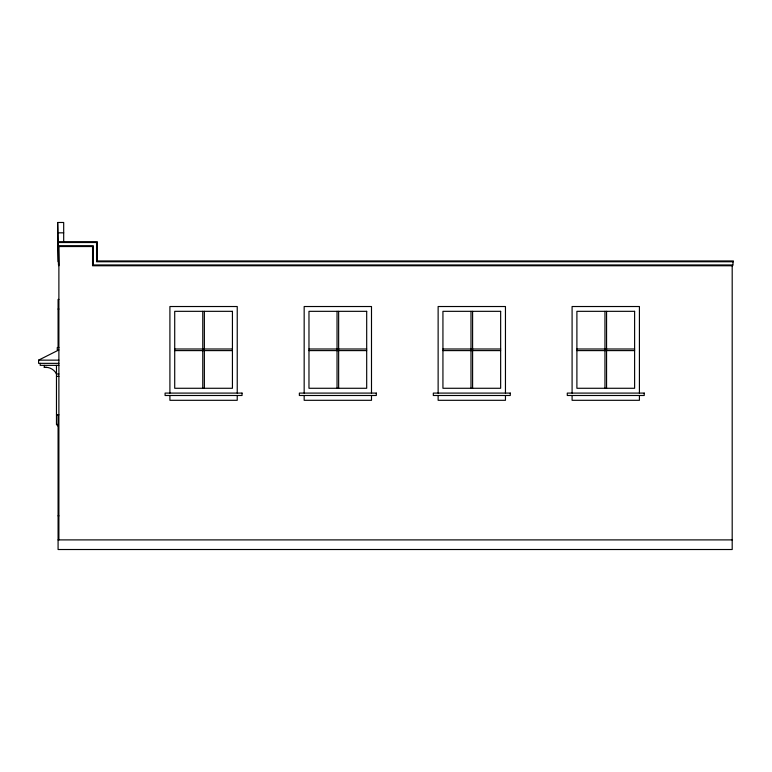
<?xml version="1.0" encoding="UTF-8"?>
<svg xmlns="http://www.w3.org/2000/svg" width="772" height="772" viewBox="0 0 772 772"><rect width="100%" height="100%" fill="white"/><g stroke="black" fill="none" stroke-linecap="round" stroke-linejoin="round"><path stroke-width="1.16" d="M58.884 363.351L38.6 363.351L38.6 360.148L58.884 349.928L57.273 349.928L57.273 347.525L58.884 347.525M44.274 365.359L44.274 367.366L47.951 367.511A12.149 12.149 0 0 1 56.472 373.976L58.884 373.976M57.678 223.291L58.479 264.96M57.678 232.835L63.69 232.835M57.678 241.713L97.359 241.713L97.359 260.955L733.4 260.955L733.4 261.756L96.558 261.756L96.558 242.524L57.678 242.524M58.083 245.728L93.344 245.728L93.344 264.96L732.995 264.96L732.995 261.756M58.479 246.529L92.544 246.529L92.544 265.761L732.599 265.761L732.599 264.96M58.083 261.756L57.678 222.481L63.69 222.481L63.69 242.215M58.884 265.761L58.479 245.728M58.884 299.43L58.083 299.43L58.083 347.525M58.083 309.051L58.884 309.051M174.713 349.002L232.43 349.002M308.974 349.002L366.69 349.002M442.935 349.002L500.652 349.002M576.896 349.002L634.613 349.002M174.713 350.604L232.43 350.604M308.974 350.604L366.69 350.604M442.935 350.604L500.652 350.604M576.896 350.604L634.613 350.604M38.6 360.148L58.884 360.148M58.884 365.359L40.202 365.359L40.202 363.351M44.274 367.366L46.899 367.366M56.472 376.379L58.884 376.379M56.472 414.853L58.884 414.853M56.472 365.359L56.472 424.475L58.083 424.475M58.083 515.85L58.884 515.85M58.083 539.898L732.194 539.898M56.472 424.475L58.083 426.076M732.194 265.761L732.194 549.519L58.083 549.519L58.083 414.853M639.419 393.093L639.419 306.523L572.091 306.523L572.091 393.093M639.419 395.496L639.419 400.301L572.091 400.301L572.091 395.496M606.56 311.328L606.56 388.277M604.958 311.328L604.958 388.277M505.457 393.093L505.457 306.523L438.129 306.523L438.129 393.093M505.457 395.496L505.457 400.301L438.129 400.301L438.129 395.496M472.599 311.328L472.599 388.277M470.997 311.328L470.997 388.277M371.496 393.093L371.496 306.523L304.168 306.523L304.168 393.093M371.496 395.496L371.496 400.301L304.168 400.301L304.168 395.496M338.638 311.328L338.638 388.277M337.036 311.328L337.036 388.277M237.236 393.093L237.236 306.523L169.908 306.523L169.908 393.093M237.236 395.496L237.236 400.301L169.908 400.301L169.908 395.496M204.368 311.328L204.368 388.277M202.766 311.328L202.766 388.277M58.884 246.529L58.884 539.898M232.43 311.328L174.713 311.328L174.713 388.277L232.43 388.277L232.43 311.328M366.69 311.328L308.974 311.328L308.974 388.277L366.69 388.277L366.69 311.328M500.652 311.328L442.935 311.328L442.935 388.277L500.652 388.277L500.652 311.328M634.613 311.328L576.896 311.328L576.896 388.277L634.613 388.277L634.613 311.328M242.041 393.093L165.092 393.093L165.092 395.496L242.041 395.496L242.041 393.093M376.311 393.093L299.362 393.093L299.362 395.496L376.311 395.496L376.311 393.093M510.273 393.093L433.324 393.093L433.324 395.496L510.273 395.496L510.273 393.093M644.234 393.093L567.285 393.093L567.285 395.496L644.234 395.496L644.234 393.093"/></g></svg>
